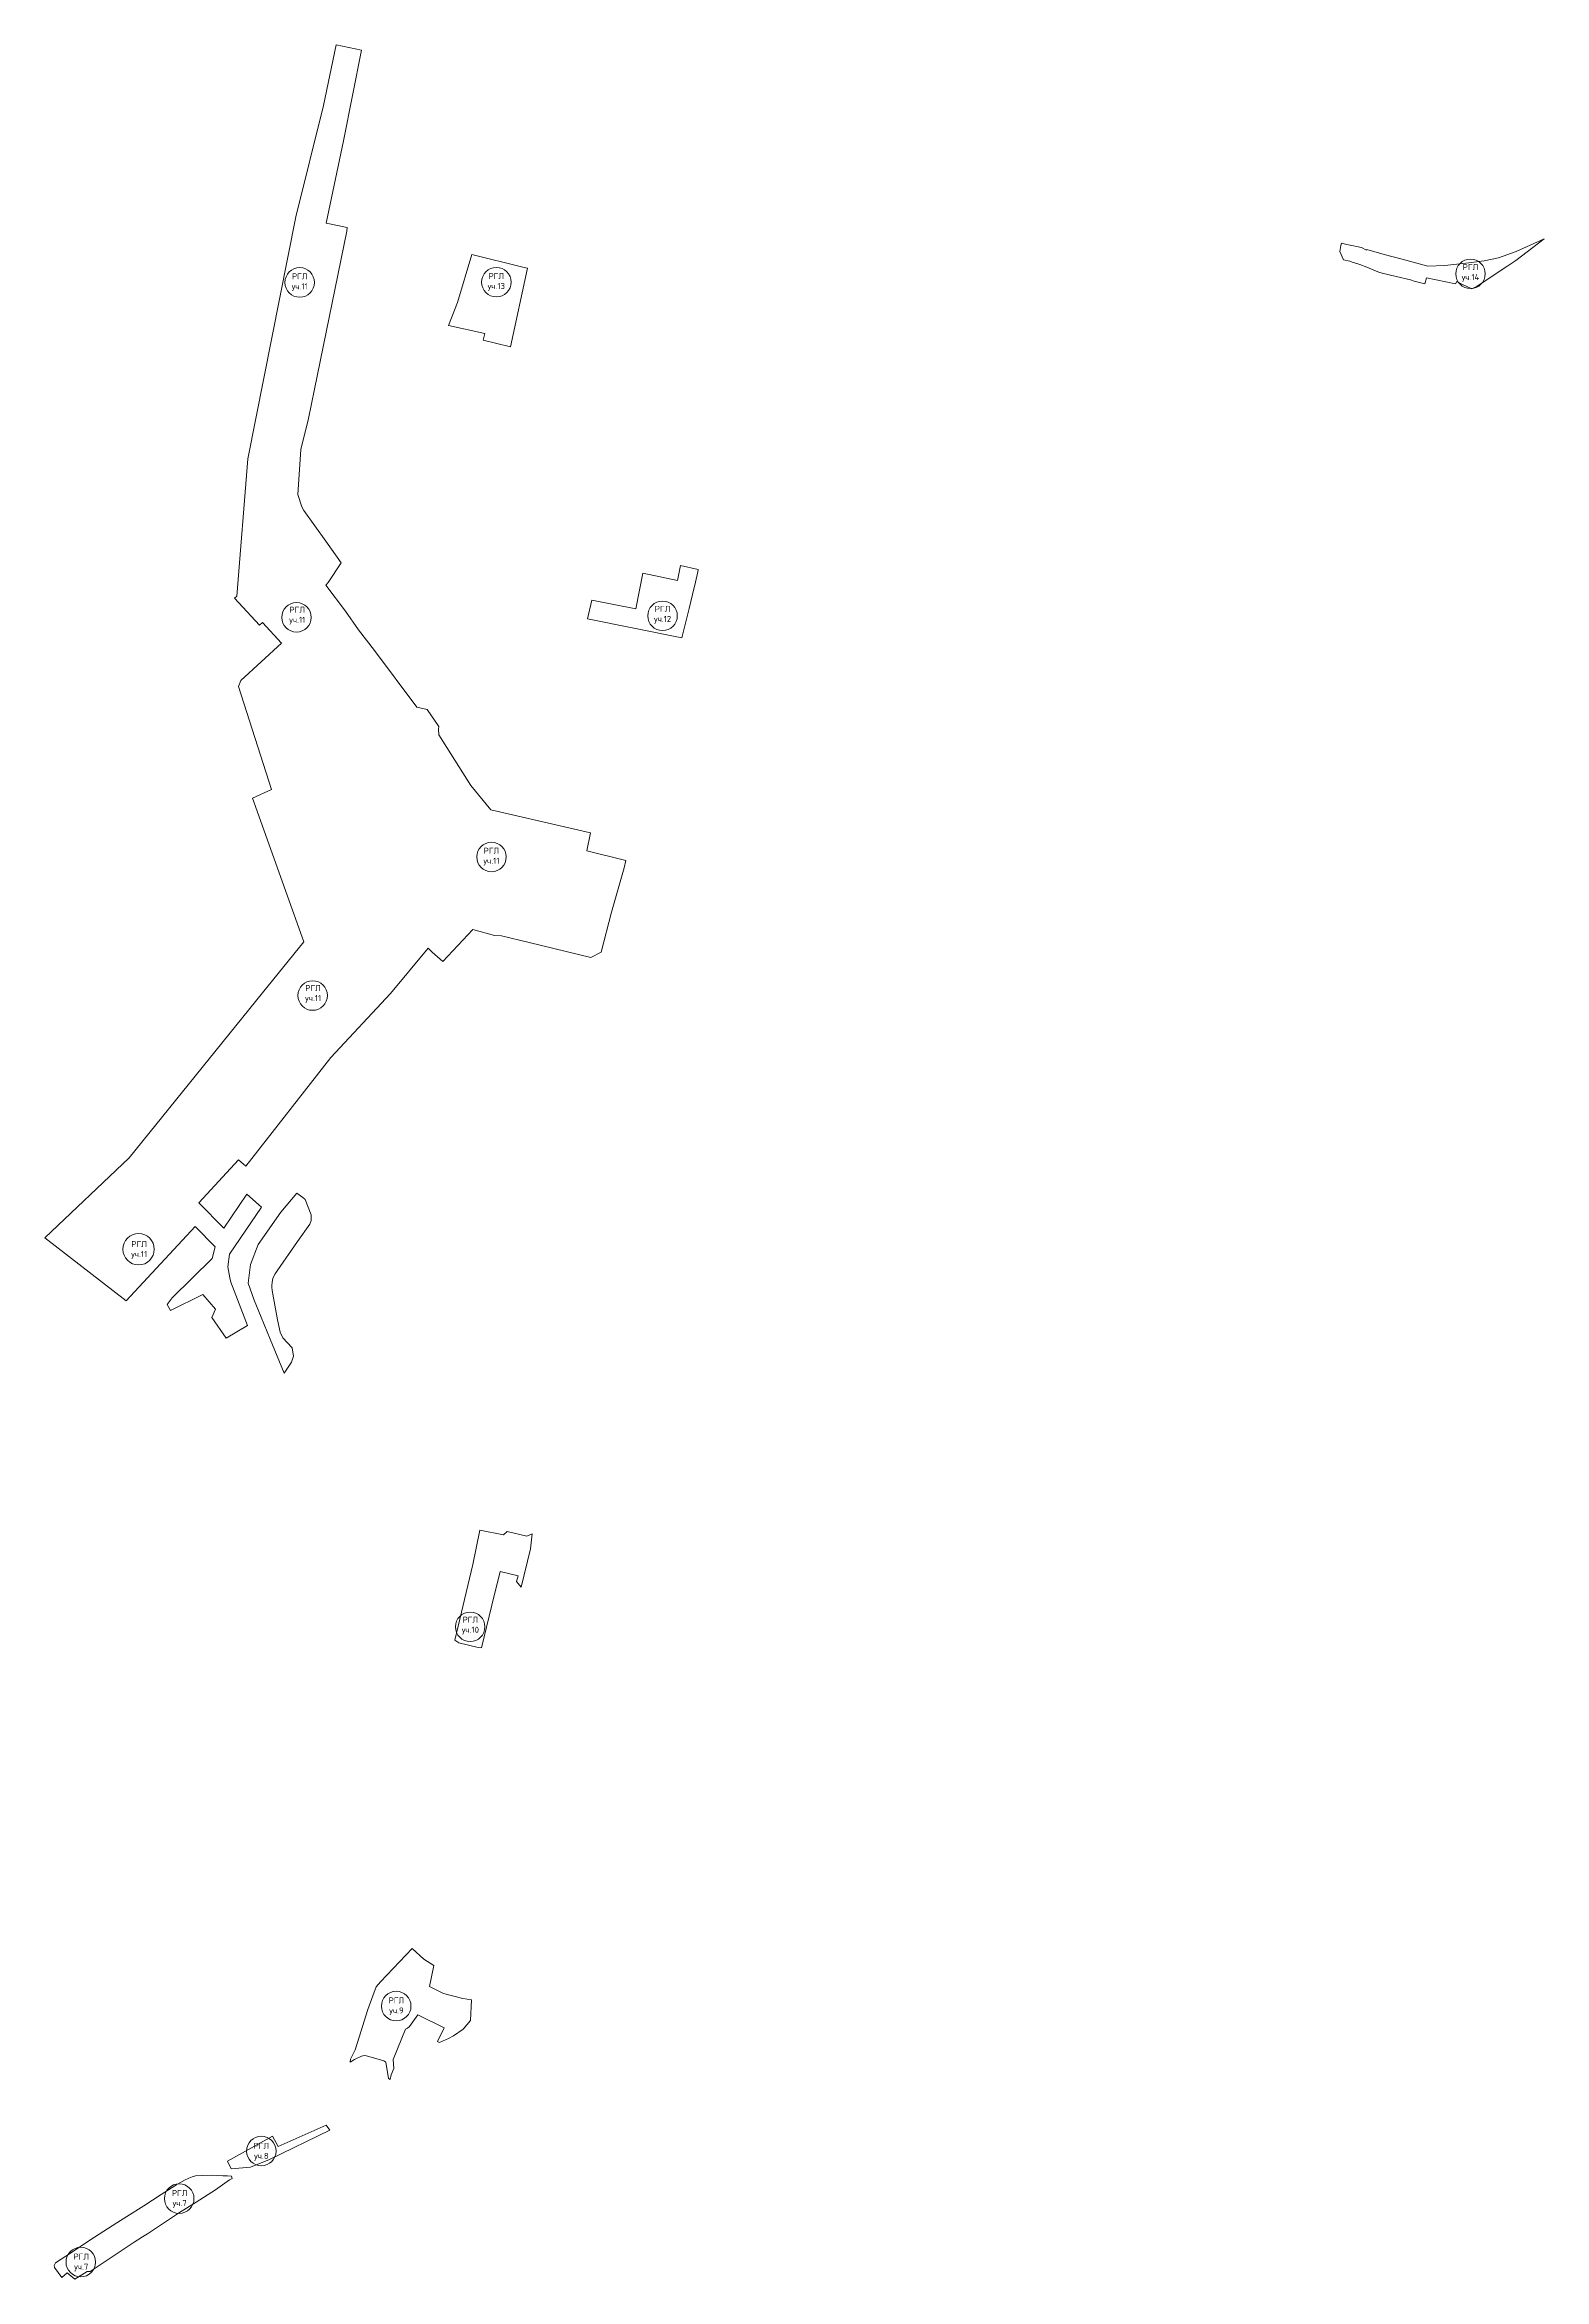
# Model space of a CAD drawing. Extents: x 1391620 to 1399948, y 355685 to 360843.
# Drawn here: x 1393934 to 1395559, y 358422 to 360843 of the extents above; entities that cross this region are included whole.
import ezdxf

# ---------------------------------------------------------------- set-up
doc = ezdxf.new("R2010")
doc.units = 0
doc.header["$MEASUREMENT"] = 0
doc.layers.add('РГЛ', color=74, linetype='Continuous')
doc.styles.get("Standard").update_dxf_attribs({"font": 'simplex.shx'})

msp = doc.modelspace()

# ---------------------------------------------------------------- linework, layer by layer
at = {"layer": 'РГЛ', "lineweight": 20}
for points in [[(1394139.7, 360243.6), (1394166.7, 360214.2), (1394170.2, 360217.3), (1394190.6, 360194.7), (1394146.7, 360154.3), (1394144.2, 360147.8), (1394179.9, 360036.2), (1394159.2, 360026.8), (1394214.7, 359871.1), (1394170.1, 359815.8), (1394025.5, 359637), (1393934, 359550.5), (1394022.3, 359482.1), (1394097, 359562.6), (1394118.7, 359540.6), (1394115.6, 359528.1), (1394072, 359485.4), (1394066.8, 359478.2), (1394070.3, 359471.5), (1394105.3, 359489), (1394119.2, 359472.9), (1394115.2, 359464), (1394130.7, 359441.6), (1394153.8, 359455.4), (1394135.8, 359502.4), (1394134.7, 359507), (1394132.5, 359518.9), (1394134.4, 359532.6), (1394169.1, 359583.4), (1394153.2, 359597.6), (1394128.3, 359560.8), (1394101.1, 359588.3), (1394144, 359635), (1394151.9, 359627.9), (1394244.1, 359745.6), (1394308.8, 359815), (1394349.5, 359864.4), (1394354, 359860), (1394365.4, 359849.7), (1394397.9, 359884.5), (1394421.5, 359877.8), (1394429.3, 359877.7), (1394459, 359870.5), (1394526, 359854.1), (1394537.3, 359859.8), (1394548.2, 359903.4), (1394562, 359951.4), (1394563.9, 359959.2), (1394521.5, 359969.9), (1394525.7, 359989.4), (1394417.7, 360014.3), (1394395.9, 360040.6), (1394361.1, 360095.5), (1394360.8, 360101.6), (1394361.3, 360104.3), (1394348.4, 360122.9), (1394337.2, 360125.3), (1394291.3, 360187), (1394274, 360209.3), (1394260.1, 360229.4), (1394238.7, 360257.8), (1394241.3, 360260.4), (1394255.4, 360281.8), (1394238.6, 360305.3), (1394214.9, 360338.7), (1394212.8, 360342.5), (1394208.2, 360355.7), (1394211.7, 360404.5), (1394219.8, 360438.3), (1394226.4, 360470.2), (1394261.4, 360641.1), (1394261.8, 360645.2), (1394239, 360650), (1394257.8, 360739.1), (1394277.3, 360837.3), (1394249.9, 360843.3), (1394236.2, 360777.4), (1394206.3, 360656.7), (1394154, 360394.5), (1394142.2, 360245.8), (1394139.7, 360243.6)], [(1395481, 360578.9), (1395470.7, 360583.4), (1395464.6, 360586.8), (1395463.1, 360584), (1395431.7, 360590.8), (1395430, 360584.1), (1395418.2, 360587), (1395414.4, 360588.4), (1395399, 360592.2), (1395383.7, 360595.7), (1395380.1, 360596.7), (1395377.1, 360597.8), (1395366.9, 360602.1), (1395359.5, 360605.1), (1395357.2, 360605.8), (1395351.2, 360607.7), (1395348.7, 360608.6), (1395341.9, 360610.3), (1395337.7, 360619.3), (1395338.7, 360625.7), (1395339.5, 360628.4), (1395345.2, 360626.8), (1395347.2, 360626.3), (1395361.3, 360623.4), (1395366.7, 360620.8), (1395367, 360621.4), (1395386, 360616), (1395405.4, 360611), (1395433.1, 360603.3), (1395451.7, 360604.1), (1395477.6, 360606.8), (1395494.1, 360609.2), (1395509.8, 360612.4), (1395529, 360619.2), (1395559.4, 360632.9), (1395528.5, 360609.4), (1395519.8, 360603.8), (1395485.7, 360580.9), (1395483.9, 360580.2), (1395481, 360578.9)], [(1394438.8, 360515.8), (1394457.2, 360601.1), (1394452.1, 360602.4), (1394397, 360616.1), (1394381.5, 360563.9), (1394371.7, 360539.1), (1394410.9, 360530.5), (1394409.2, 360523.3), (1394438.8, 360515.8)], [(1394522.4, 360221), (1394624.6, 360200.7), (1394632.6, 360232.2), (1394636.1, 360247.5), (1394639.3, 360260.7), (1394641.8, 360272.2), (1394642.4, 360274.5), (1394623.3, 360278.9), (1394619.9, 360262.6), (1394582.4, 360270.7), (1394574.6, 360231.8), (1394527, 360241.3), (1394522.4, 360221)], [(1394207.3, 359598.7), (1394190, 359578.2), (1394165.4, 359543.1), (1394157.2, 359521.6), (1394154.6, 359501.3), (1394161, 359482.7), (1394168.5, 359464.5), (1394178.5, 359440.7), (1394193.6, 359403.7), (1394201.5, 359415.6), (1394203.7, 359422.2), (1394202.3, 359431.2), (1394192.2, 359442.1), (1394189.2, 359448.1), (1394186.5, 359461.6), (1394182, 359485.3), (1394180.5, 359493.4), (1394180.3, 359496.9), (1394180.3, 359499.1), (1394180.4, 359502), (1394181.4, 359506.7), (1394183.9, 359511.4), (1394186, 359514.7), (1394208, 359546.3), (1394221.4, 359565.2), (1394223, 359569.2), (1394222.7, 359575.1), (1394216.3, 359592), (1394213.9, 359593.9), (1394207.3, 359598.7)], [(1394398.1, 359196.4), (1394378.6, 359114.3), (1394382.8, 359111.6), (1394404, 359106.4), (1394407.3, 359105.9), (1394418.6, 359152.1), (1394427.5, 359188.9), (1394447.1, 359184), (1394445.4, 359177.8), (1394450.3, 359171.7), (1394460.7, 359213.3), (1394462.2, 359229.7), (1394456.7, 359227.1), (1394435.3, 359232.2), (1394431.2, 359228.6), (1394405.6, 359233.7), (1394398.1, 359196.4)], [(1394355.9, 358761.9), (1394351.1, 358739.1), (1394366.1, 358731.3), (1394387.1, 358726.2), (1394396.7, 358724.4), (1394395.5, 358702.3), (1394387.4, 358692.7), (1394377.1, 358685.6), (1394371.6, 358682.6), (1394362, 358678.4), (1394359.6, 358679.5), (1394366.9, 358694.3), (1394338.6, 358708.4), (1394329.5, 358695.7), (1394327.3, 358693.7), (1394325.2, 358692.9), (1394311.6, 358659.8), (1394312.4, 358650.2), (1394309.4, 358643.3), (1394308.3, 358638.2), (1394306.8, 358639.3), (1394303.9, 358656.9), (1394301.6, 358658.6), (1394282.9, 358663.9), (1394280.2, 358664.1), (1394277.4, 358663.6), (1394269.9, 358659.8), (1394265, 358657), (1394265.5, 358660.4), (1394270.6, 358670.4), (1394274.8, 358684), (1394284.4, 358714), (1394289.7, 358729), (1394293.4, 358738.6), (1394297.8, 358744), (1394332.3, 358780.1), (1394344.9, 358768.5), (1394355.9, 358761.9)], [(1394180.9, 358577), (1394132, 358549.6), (1394136, 358541.5), (1394156.9, 358543.3), (1394177.5, 358551.7), (1394243.1, 358583.5), (1394239.2, 358588.6), (1394187.2, 358565.5), (1394180.9, 358577)], [(1394137.1, 358530.9), (1394134.3, 358529.5), (1394119, 358518.6), (1394098.2, 358505.4), (1394080.1, 358494.1), (1394045.3, 358471.1), (1394039.9, 358467.7), (1394030.9, 358462.1), (1393983.4, 358430.3), (1393980, 358430), (1393966.7, 358421.7), (1393958.4, 358428.9), (1393952.4, 358423.8), (1393944.7, 358434.4), (1393944.4, 358436.6), (1393945.6, 358439.5), (1393963.2, 358450.9), (1393982.9, 358464.2), (1393998.1, 358473.9), (1394012.3, 358482.8), (1394022.9, 358489.6), (1394041.5, 358501.4), (1394060.1, 358513.5), (1394076.3, 358523.9), (1394085.5, 358529), (1394090.2, 358531.3), (1394093.9, 358532.7), (1394097.5, 358533.7), (1394105.3, 358534.2), (1394115.5, 358534.4), (1394127.1, 358534), (1394132, 358533.8), (1394136.5, 358533.6), (1394137.1, 358530.9)]]:
    msp.add_lwpolyline(points, dxfattribs=at)
at = {"layer": 'РГЛ', "lineweight": 0}
for centre, radius in [((1394423.6, 360586), 16), ((1395479.4, 360595), 16), ((1394210.4, 360585.7), 16), ((1394206.9, 360222.7), 16), ((1394603.7, 360224.4), 16), ((1394418.3, 359963.1), 16), ((1394224.4, 359812.9), 16), ((1394035.8, 359538), 17), ((1394395.2, 359128.8), 16), ((1394315, 358717.8), 16), ((1394168.8, 358560.7), 16), ((1394079.8, 358509.2), 16), ((1393973.1, 358440.4), 16)]:
    msp.add_circle(centre, radius, dxfattribs=at)

# ---------------------------------------------------------------- texts
at = {"layer": 'РГЛ', "char_height": 6.53, "width": 6.533, "attachment_point": 2}
for s, insert in [('РГЛ\\Pуч.14', (1395479.4, 360605.6)), ('РГЛ\\Pуч.11', (1394210.4, 360595.6)), ('РГЛ\\Pуч.13', (1394423.5, 360595.9)), ('РГЛ\\Pуч.11', (1394207.7, 360234.2)), ('РГЛ\\Pуч.12', (1394603.7, 360235.2)), ('РГЛ\\Pуч.11', (1394418.2, 359973.1)), ('РГЛ\\Pуч.11', (1394224.9, 359824.3)), ('РГЛ\\Pуч.11', (1394036.4, 359546.9)), ('РГЛ\\Pуч.10', (1394395.4, 359139.8)), ('РГЛ\\Pуч.9', (1394315.2, 358727.2)), ('РГЛ\\Pуч.8', (1394168.8, 358569.6)), ('РГЛ\\Pуч.7', (1394080.3, 358518.5)), ('РГЛ\\Pуч.7', (1393973.6, 358449.6))]:
    msp.add_mtext(s, dxfattribs=dict(at, insert=insert))

doc.saveas('drawing.dxf')
